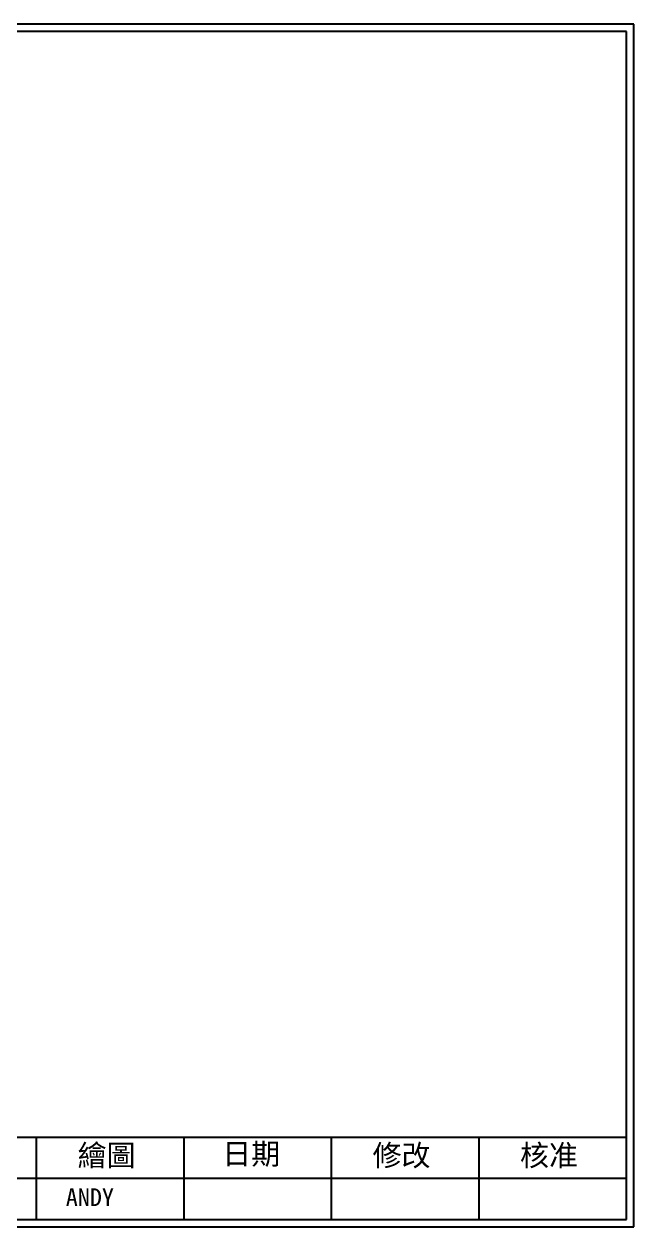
# Model space of a CAD drawing. Extents: x 10 to 297, y 3 to 207.
# Drawn here: x 193.6 to 297, y 3 to 207 of the extents above; entities that cross this region are included whole.
import ezdxf

# ---------------------------------------------------------------- set-up
doc = ezdxf.new("R2010")
doc.units = 0
doc.layers.add('圖框層', color=7, linetype='CONTINUOUS')
doc.styles.add('STSL', font='kaiu.ttf')

msp = doc.modelspace()

# ---------------------------------------------------------------- linework, layer by layer
at = {"layer": '圖框層', "color": 7}
for p, q in [((297, 206.97), (10, 206.97)), ((297, 3), (297, 206.97)), ((295.75, 205.72), (11.25, 205.72)), ((295.75, 4.25), (295.75, 205.72)), ((11.25, 18.25), (295.75, 18.25)), ((195.75, 4.25), (195.75, 18.25)), ((220.75, 4.25), (220.75, 18.25)), ((245.75, 4.25), (245.75, 18.25)), ((270.75, 4.25), (270.75, 18.25)), ((145.75, 11.25), (295.75, 11.25)), ((11.25, 4.25), (295.75, 4.25)), ((10, 3), (297, 3))]:
    msp.add_line(p, q, dxfattribs=at)

# ---------------------------------------------------------------- texts
at = {"layer": '圖框層', "color": 4, "style": 'STSL'}
for s, height, p in [('繪圖', 3.6, (202.69, 13.34)), ('日期', 3.6, (227.22, 13.59)), ('修改', 3.6, (252.69, 13.34)), ('核准', 3.6, (277.69, 13.34)), ('ANDY', 3, (200.69, 6.54))]:
    msp.add_text(s, height=height, dxfattribs=at).set_placement(p)

doc.saveas('drawing.dxf')
